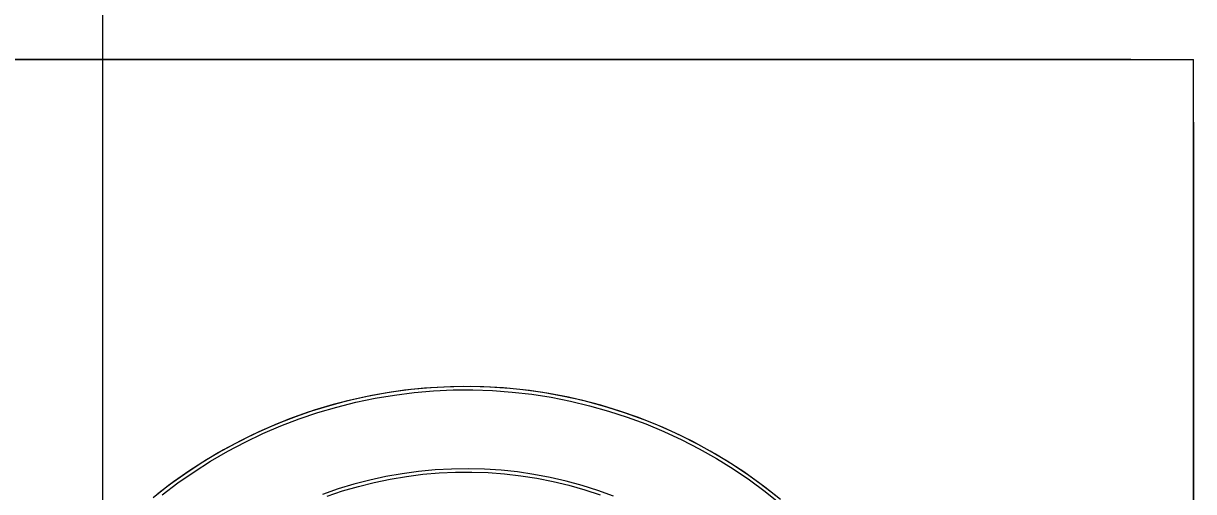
# Model space of a CAD drawing. Header units: millimetres. Extents: x -21597 to 3742, y 49379 to 62073.
# Drawn here: x -5887 to -5176, y 59684 to 59969 of the extents above; entities that cross this region are included whole.
import ezdxf

# ---------------------------------------------------------------- set-up
doc = ezdxf.new("R2010")
doc.units = ezdxf.units.MM
for name, color, linetype, lineweight in [('A-ANNO-DIMS', 7, 'Continuous', 9), ('A-ANNO-DIMS-80', 7, 'Continuous', 9), ('M-EQPM', 7, 'Continuous', 5)]:
    doc.layers.add(name, color=color, linetype=linetype, lineweight=lineweight)
doc.styles.add('Arial_2', font='arial.ttf', dxfattribs={"width": 0.8, "height": 120})
doc.dimstyles.new('AK_DIM_2_0_Arial_đỏ', dxfattribs={"dimscale": 304.8, "dimtxt": 122.431128, "dimasz": 0.131234, "dimexe": 0.131234, "dimexo": 0.131234, "dimgap": 0.026247, "dimtad": 1, "dimdec": 0, "dimzin": 0, "dimdsep": 46, "dimtxsty": 'Arial_2', "dimblk1": 'OBLIQUE', "dimblk2": 'OBLIQUE', "dimsah": 1, "dimcen": 0.09, "dimadec": 0, "dimazin": 0, "dimtfac": 1, "dimtdec": 4, "dimtix": 1, "dimtmove": 0, "dimatfit": 3, "dimfxl": 1, "dimtvp": 1, "dimtolj": 1, "dimtzin": 0, "dimarcsym": 2})

# ---------------------------------------------------------------- blocks, each defined once
blk = doc.blocks.new('DanNong_VRV - OD-A-1-1235631-MẶT BẰNG ỐNG GAS KHU H_N')
at = {"layer": 'M-EQPM'}
for p, q in [((-885, 688.22), (655, 688.22)), ((-885, 688.22), (655, 688.22)), ((-876.43, 688.22), (655, 688.22)), ((-846.87, 688.22), (616.87, 688.22)), ((-846.87, 688.22), (585, 688.22)), ((616.87, 688.22), (-846.87, 688.22)), ((616.87, 688.22), (-846.87, 688.22)), ((616.87, 688.22), (-846.87, 688.22)), ((616.87, 688.22), (-846.87, 688.22)), ((616.87, 688.22), (-846.87, 688.22)), ((616.87, 688.22), (-846.87, 688.22)), ((616.87, 688.22), (-846.87, 688.22)), ((616.87, 688.22), (-846.87, 688.22)), ((616.87, 688.22), (-846.87, 688.22)), ((616.87, 688.22), (-846.87, 688.22)), ((-688.5, 688.22), (515.5, 688.22)), ((630.18, 688.22), (636.18, 688.22)), ((630.18, 688.22), (636.18, 688.22)), ((631.18, 688.22), (638.18, 688.22)), ((631.18, 688.22), (638.18, 688.22)), ((631.18, 688.22), (638.18, 688.22)), ((631.18, 688.22), (638.18, 688.22)), ((655, -311.78), (655, 688.22)), ((655, 658.41), (655, 670.41)), ((655, -271.95), (655, 650.03)), ((655, 650.03), (655, -271.95)), ((655, 650.03), (655, -271.95)), ((655, 650.03), (655, -271.95)), ((655, 650.03), (655, -271.95)), ((655, 650.03), (655, -271.95)), ((655, 650.03), (655, -271.95)), ((655, 650.03), (655, -271.95)), ((655, 650.03), (655, -271.95)), ((655, 650.03), (655, -271.95)), ((655, 650.03), (655, -271.95)), ((655, 626.16), (655, 638.16)), ((655, 622.23), (655, 618.16)), ((655, 587.76), (655, 622.23)), ((655, 582.38), (655, 587.86))]:
    blk.add_line(p, q, dxfattribs=at)
at = {"layer": 'M-EQPM', "flags": 128}
for points in [[(400.87, 422.99), (391.34, 430.34), (381.51, 437.29), (371.42, 443.85), (361.07, 450), (350.48, 455.74), (339.67, 461.04), (328.66, 465.91), (317.46, 470.33), (306.1, 474.3), (294.58, 477.81), (282.94, 480.87), (271.18, 483.45), (259.32, 485.56), (247.4, 487.19), (235.41, 488.35), (223.39, 489.03), (211.35, 489.22), (199.32, 488.93), (187.3, 488.17), (175.33, 486.92), (163.41, 485.19), (151.58, 482.99), (139.84, 480.32), (128.22, 477.18), (116.73, 473.58), (105.39, 469.52), (94.23, 465.01), (83.26, 460.06), (72.49, 454.68), (61.95, 448.87), (51.64, 442.64), (41.6, 436), (31.83, 428.97), (22.34, 421.55)], [(400.87, 422.99), (391.34, 430.34), (381.51, 437.29), (371.42, 443.85), (361.07, 450), (350.48, 455.74), (339.67, 461.04), (328.66, 465.91), (317.46, 470.33), (306.1, 474.3), (294.58, 477.81), (282.94, 480.87), (271.18, 483.45), (259.32, 485.56), (247.4, 487.19), (235.41, 488.35), (223.39, 489.03), (211.35, 489.22), (199.32, 488.93), (187.3, 488.17), (175.33, 486.92), (163.41, 485.19), (151.58, 482.99), (139.84, 480.32), (128.22, 477.18), (116.73, 473.58), (105.39, 469.52), (94.23, 465.01), (83.26, 460.06), (72.49, 454.68), (61.95, 448.87), (51.64, 442.64), (41.6, 436), (31.83, 428.97), (22.34, 421.55)], [(403.82, 420.6), (394.37, 428.06), (384.63, 435.15), (374.62, 441.83), (364.35, 448.11), (353.84, 453.98), (343.1, 459.42), (332.15, 464.42), (321.01, 468.98), (309.69, 473.1), (298.22, 476.76), (286.61, 479.96), (274.89, 482.69), (263.06, 484.95), (251.16, 486.73), (239.19, 488.04), (227.18, 488.86), (215.14, 489.21), (203.11, 489.08), (191.08, 488.46), (179.09, 487.36), (167.16, 485.79), (155.29, 483.74), (143.52, 481.21), (131.86, 478.22), (120.33, 474.76), (108.94, 470.85), (97.73, 466.48), (86.69, 461.67), (75.86, 456.42), (65.24, 450.74), (54.86, 444.64), (44.73, 438.13), (34.87, 431.22), (25.3, 423.93)], [(27.91, 423.44), (37.46, 430.63), (47.29, 437.44), (57.39, 443.84), (67.74, 449.84), (78.32, 455.42), (89.11, 460.57), (100.1, 465.29), (111.27, 469.56), (122.6, 473.39), (134.07, 476.75), (145.68, 479.66), (157.38, 482.1), (169.18, 484.07), (181.04, 485.56), (192.96, 486.58), (204.91, 487.13), (216.87, 487.19), (228.82, 486.78), (240.74, 485.89), (252.62, 484.52), (264.44, 482.68), (276.17, 480.36), (287.81, 477.58), (299.32, 474.34), (310.69, 470.64), (321.9, 466.49), (332.94, 461.89), (343.79, 456.85), (354.43, 451.39), (364.84, 445.5), (375.01, 439.21), (384.91, 432.51), (394.54, 425.42), (403.88, 417.95)], [(27.91, 423.44), (37.46, 430.63), (47.29, 437.44), (57.39, 443.84), (67.74, 449.84), (78.32, 455.42), (89.11, 460.57), (100.1, 465.29), (111.27, 469.56), (122.6, 473.39), (134.07, 476.75), (145.68, 479.66), (157.38, 482.1), (169.18, 484.07), (181.04, 485.56), (192.96, 486.58), (204.91, 487.13), (216.87, 487.19), (228.82, 486.78), (240.74, 485.89), (252.62, 484.52), (264.44, 482.68), (276.17, 480.36), (287.81, 477.58), (299.32, 474.34), (310.69, 470.64), (321.9, 466.49), (332.94, 461.89), (343.79, 456.85), (354.43, 451.39), (364.84, 445.5), (375.01, 439.21), (384.91, 432.51), (394.54, 425.42), (403.88, 417.95)], [(27.91, 423.44), (37.46, 430.63), (47.29, 437.44), (57.39, 443.84), (67.74, 449.84), (78.32, 455.42), (89.11, 460.57), (100.1, 465.29), (111.27, 469.56), (122.6, 473.39), (134.07, 476.75), (145.68, 479.66), (157.38, 482.1), (169.18, 484.07), (181.04, 485.56), (192.96, 486.58), (204.91, 487.13), (216.87, 487.19), (228.82, 486.78), (240.74, 485.89), (252.62, 484.52), (264.44, 482.68), (276.17, 480.36), (287.81, 477.58), (299.32, 474.34), (310.69, 470.64), (321.9, 466.49), (332.94, 461.89), (343.79, 456.85), (354.43, 451.39), (364.84, 445.5), (375.01, 439.21), (384.91, 432.51), (394.54, 425.42), (403.88, 417.95)], [(302.21, 422.64), (292.76, 426.04), (283.19, 429.06), (273.5, 431.7), (263.71, 433.94), (253.85, 435.79), (243.91, 437.25), (233.93, 438.31), (223.91, 438.96), (213.87, 439.22), (203.84, 439.07), (193.81, 438.53), (183.82, 437.58), (173.87, 436.23), (163.98, 434.49), (154.17, 432.35), (144.46, 429.82), (134.85, 426.91), (125.37, 423.61)], [(128.2, 422.52), (137.63, 425.7), (147.19, 428.5), (156.85, 430.92), (166.6, 432.96), (176.42, 434.6), (186.3, 435.84), (196.23, 436.69), (206.18, 437.14), (216.14, 437.2), (226.09, 436.85), (236.02, 436.11), (245.91, 434.97), (255.76, 433.44), (265.53, 431.51), (275.21, 429.2), (284.8, 426.5), (294.27, 423.41)]]:
    blk.add_lwpolyline(points, dxfattribs=at)
blk = doc.blocks.new('AK-SGS-M3-Hrvt_rvt-1-MẶT BẰNG ỐNG GAS KHU H_N')
at = {"layer": 'M-EQPM', "lineweight": 25}
blk.add_blockref('DanNong_VRV - OD-A-1-1235631-MẶT BẰNG ỐNG GAS KHU H_N', (-5830.9, 59258.71), dxfattribs=at)
blk = doc.blocks.new('DIMBLOCK4-MẶT BẰNG ỐNG GAS KHU H_N')
at = {"layer": 'A-ANNO-DIMS-80', "color": 1, "true_color": 0xff0000}
for p, q in [((-5839.13, 60146.94), (-5859.13, 60166.94)), ((-5839.13, 60146.94), (-5879.13, 60146.94)), ((-5839.13, 58436.94), (-5839.13, 60146.94)), ((-5839.13, 60146.94), (-5819.13, 60126.94)), ((-5839.13, 60146.94), (-5827.41, 60146.94)), ((-5839.13, 58436.94), (-5859.13, 58456.94)), ((-5839.13, 58436.94), (-5879.13, 58436.94)), ((-5839.13, 58436.94), (-5819.13, 58416.94)), ((-5839.13, 58436.94), (-5827.41, 58436.94))]:
    blk.add_line(p, q, dxfattribs=at)
at = {"layer": 'A-ANNO-DIMS-80', "color": 0, "insert": (-6002.91, 59145.02), "char_height": 120, "width": 352.6016, "attachment_point": 1, "rotation": 90, "line_spacing_factor": 0.941778, "style": 'Arial_2'}
blk.add_mtext('1710', dxfattribs=at)
blk = doc.blocks.new('_Oblique')
at = {"color": 0, "linetype": 'ByBlock', "lineweight": -2}
blk.add_line((-0.5, -0.5), (0.5, 0.5), dxfattribs=at)

msp = doc.modelspace()

# ---------------------------------------------------------------- block references
at = {"lineweight": 5}
msp.add_blockref('AK-SGS-M3-Hrvt_rvt-1-MẶT BẰNG ỐNG GAS KHU H_N', (0, 0), dxfattribs=at)

# ---------------------------------------------------------------- dimensions: what is measured, and where the dimension line sits
at = {"layer": 'A-ANNO-DIMS', "color": 1, "true_color": 0xff0000}
dim = msp.add_linear_dim(base=(-5839.13, 60146.94), p1=(-5867.41, 58436.94), p2=(-5867.41, 60146.94), angle=90, dimstyle='AK_DIM_2_0_Arial_đỏ', override={"dimpost": '<>', "dimfxl": 1710}, dxfattribs=at)
dim.commit()
dim.dimension.update_dxf_attribs({"geometry": 'DIMBLOCK4-MẶT BẰNG ỐNG GAS KHU H_N', "text_midpoint": (-5908.39, 59291.94)})

doc.saveas('drawing.dxf')
